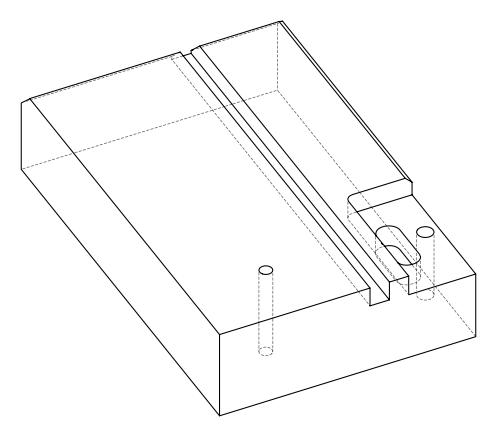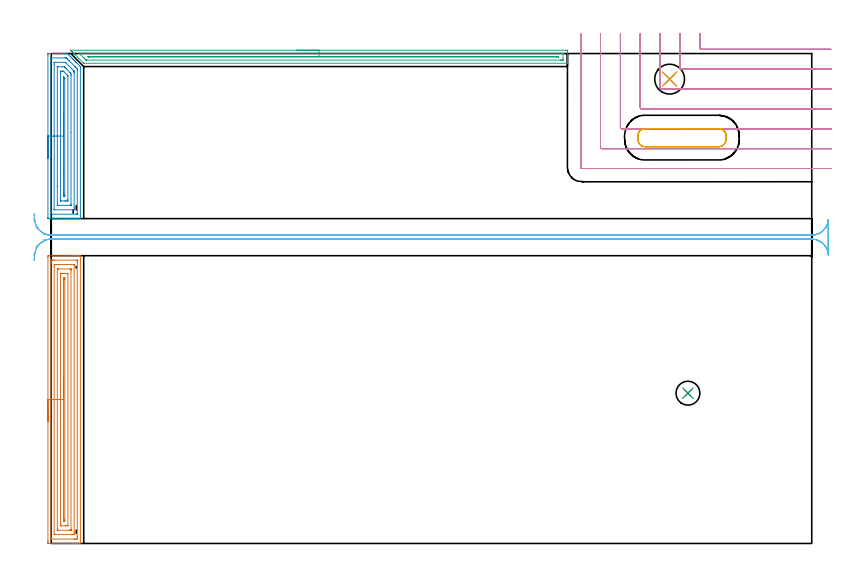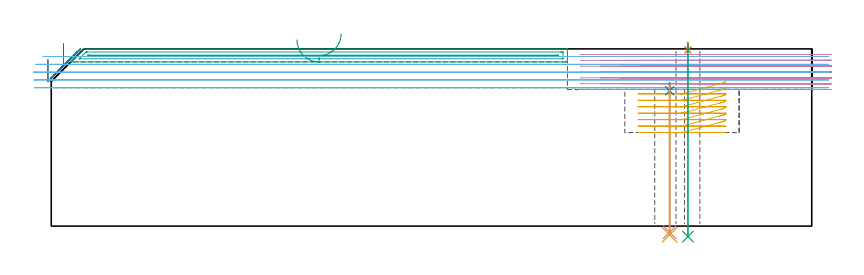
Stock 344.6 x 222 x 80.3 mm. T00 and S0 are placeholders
(PLAN: 11 operations, 6 tool changes, 39.2 min)
(1 AREA_MILL | FG_CHAMFER_SURFACE | UGT0205_001 | 6.46 min | 14862 mm3)
(2 AREA_MILL_1 | FG_CHAMFER_SURFACE_1 | UGT0205_001 | 3.73 min | 8748 mm3)
(3 AREA_MILL_2 | FG_CHAMFER_SURFACE_2 | UGT0205_001 | 5.48 min | 3916 mm3)
(4 MILL_CORNER_NOTCH_RECTANGULAR | CORNER_NOTCH_RECTANGULAR | NXT0201_011 | Follow Part, ap 3, ae 75% | 13.05 min | 118125 mm3)
(5 MILL_RECTANGULAR_POCKET | POCKET_RECTANGULAR_STRAIGHT | NXT0201_011 | Follow Part, ap 3, ae 75% | 1.94 min | 19017 mm3)
(6 MILL_RECTANGULAR_SLOT | SLOT_RECTANGULAR | UGT0201_133 | Follow Part, ap 3.75, ae 75% | 7.56 min | 100453 mm3)
(7 SPOT_DRILL | STEP1HOLE | NXT0321_9005460120000 | 0.03 min | 1 mm3)
(8 SPOT_DRILL_1 | STEP1HOLE_1 | NXT0321_9005460120000 | 0.03 min | 6 mm3)
(9 DRILL_THROUGH_HOLE_INTO_CENTER | STEP1HOLE | UGT0301_220 | 0.35 min | 7336 mm3)
(10 DRILL_THROUGH_HOLE_INTO_CENTER_1 | STEP1HOLE_1 | NXT0301_042 | 0.27 min | 2438 mm3)
(11 DRILL_TO_ENLARGE_THROUGH_HOLE | STEP1HOLE_1 | NXT0301_102 | 0.28 min | 6401 mm3)
(TOOL UGT0205_001 | Chamfer Mill 20 x 3 x 45 deg. | D20 FL50 Z2)
(TOOL NXT0201_011 | ENDMILL 12mm [2P460-1200-NA 1630] | D12 FL38 Z6)
(TOOL UGT0201_133 | Carbide End Mill 15.0 | D15 FL30 Z4)
(TOOL NXT0321_9005460120000 | NC Spot Drill, 142deg, 12mm, Carbide, Uncoated | D12 PA142 FL30 Z2)
(TOOL UGT0301_220 | Twist Drill 10.8 mm | D10.8 PA118 FL92 Z2)
(TOOL NXT0301_042 | Carbide Drill 7.1mm [860.1-0710-057A1-MM 2214] | D7.1 PA140 FL85 Z2)
(TOOL NXT0301_102 | Carbide Drill 13.5mm [860.1-1350-108A1-MM 2214] | D13.5 PA140 FL123 Z2)
(OP 1 AREA_MILL)
G17 G21 G94 G90
T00 M6
G54
G17 G0 G90 X-1.5 Y55.2 S1061 M3
G43 Z90.3 H0
Z75.6
G94 G1 Y55.238 Z74.728 F250.
Y55.352 Z73.864
Y55.541 Z73.012
Y55.803 Z72.18
Y56.137 Z71.374
Y56.54 Z70.6
Y57.008 Z69.864
Y57.54 Z69.172
Y58.129 Z68.529
Y58.772 Z67.94
Y59.464 Z67.409
Y60.2 Z66.94
Y60.974 Z66.537
Y61.78 Z66.203
Y62.612 Z65.941
Y63.463 Z65.752
Y64.328 Z65.638
Y65.2 Z65.6
Y129.812
X-1.497 Y130.17 Z65.601
X-1.492 Y130.39 Z65.605
X-1.146 Y130.4 Z65.951
X9.348 Z76.442
X9.943 Z77.04
X10.222 Z77.319
X10.818 Z77.914
X11.097 Z78.193
X11.656 Z78.755
X11.971 Z79.071
X12.974 Z80.073
X13.088 Y130.398 Z80.181
X13.197 Y130.39 Z80.288
X13.2 Y130.258 Z80.3
Y0.142
X13.197 Y0.01 Z80.288
X13.088 Y0.002 Z80.181
X12.974 Y0. Z80.073
X12.287 Z79.386
X11.656 Z78.755
X11.097 Z78.193
X10.818 Z77.914
X10.222 Z77.319
X9.943 Z77.04
X9.348 Z76.442
X-1.146 Y0.001 Z65.951
X-1.492 Y0.01 Z65.605
X-1.497 Y0.23 Z65.601
X-1.5 Y0.588 Z65.6
Y0.949
Y65.2
X-0.086 Z67.014
Y127.138
X-0.085 Y127.839 Z67.015
X-0.083 Y128.03 Z67.017
X-0.079 Y128.371 Z67.021
X0.249 Y128.391 Z67.349
X0.603 Y128.396 Z67.703
X1.114 Y128.4 Z68.214
X1.478 Z68.578
X11.609 Z78.709
X11.737 Y128.397 Z78.837
X11.76 Y128.394 Z78.86
X11.779 Y128.39 Z78.879
X11.78 Y128.362 Z78.88
X11.784 Y128.221 Z78.884
X11.785 Y128.03 Z78.885
X11.786 Y127.328 Z78.886
Y3.262
X11.785 Y2.561 Z78.885
X11.783 Y2.37 Z78.883
X11.779 Y2.029 Z78.879
X11.451 Y2.009 Z78.551
X11.097 Y2.004 Z78.197
X10.586 Y2. Z77.686
X10.222 Z77.322
X0.091 Z67.191
X-0.037 Y2.003 Z67.063
X-0.06 Y2.006 Z67.04
X-0.079 Y2.01 Z67.021
X-0.08 Y2.038 Z67.02
X-0.084 Y2.179 Z67.016
X-0.085 Y2.37 Z67.015
X-0.086 Y3.072 Z67.014
Y65.2
X1.329 Z68.429
Y125.508
X1.333 Y126.247 Z68.433
X1.336 Y126.392 Z68.436
X1.478 Y126.395 Z68.578
X2.202 Y126.4 Z69.302
X2.352 Z69.452
X10.073 Y126.399 Z77.173
X10.222 Y126.396 Z77.322
X10.365 Y126.389 Z77.465
X10.369 Y126.247 Z77.469
X10.371 Y126.096 Z77.471
Y4.892
X10.367 Y4.153 Z77.467
X10.364 Y4.008 Z77.464
X10.222 Y4.005 Z77.322
X9.498 Y4. Z76.598
X9.348 Z76.448
X1.627 Y4.001 Z68.727
X1.478 Y4.004 Z68.578
X1.335 Y4.011 Z68.435
X1.331 Y4.153 Z68.431
X1.329 Y4.304 Z68.429
Y65.2
X2.743 Z69.843
Y124.066
X2.745 Y124.231 Z69.845
X2.749 Y124.361 Z69.849
X2.752 Y124.391 Z69.852
X2.771 Y124.394 Z69.871
X2.821 Y124.397 Z69.921
X3.227 Y124.4 Z70.327
X3.29 Z70.39
X8.537 Z75.637
X8.873 Y124.393 Z75.973
X8.95 Y124.39 Z76.05
X8.954 Y124.339 Z76.054
X8.955 Y124.283 Z76.055
X8.957 Y123.972 Z76.057
Y123.574
Y6.334
X8.955 Y6.169 Z76.055
X8.951 Y6.039 Z76.051
X8.948 Y6.009 Z76.048
X8.929 Y6.006 Z76.029
X8.879 Y6.003 Z75.979
X8.473 Y6. Z75.573
X8.41 Z75.51
X3.163 Z70.263
X2.827 Y6.007 Z69.927
X2.75 Y6.01 Z69.85
X2.746 Y6.061 Z69.846
X2.744 Y6.117 Z69.844
X2.743 Y6.428 Z69.843
Y6.826
Y65.2
X4.157 Z71.257
X4.158 Y122.208 Z71.258
X4.159 Y122.313 Z71.259
X4.161 Y122.364 Z71.261
X4.163 Y122.383 Z71.263
X4.18 Y122.39 Z71.28
X4.381 Y122.397 Z71.481
X4.976 Y122.399 Z72.076
X5.253 Y122.4 Z72.353
X7.003 Y122.399 Z74.103
X7.434 Y122.392 Z74.534
X7.534 Y122.39 Z74.634
X7.543 Y121.791 Z74.643
X7.542 Y8.192 Z74.642
X7.541 Y8.087 Z74.641
X7.539 Y8.036 Z74.639
X7.537 Y8.017 Z74.637
X7.52 Y8.01 Z74.62
X7.319 Y8.003 Z74.419
X6.724 Y8.001 Z73.824
X6.447 Y8. Z73.547
X4.697 Y8.001 Z71.797
X4.266 Y8.007 Z71.366
X4.166 Y8.01 Z71.266
X4.157 Y8.609 Z71.257
Y65.2
X5.571 Z72.671
Y119.402
X5.573 Y120.009 Z72.673
X5.575 Y120.289 Z72.675
X5.578 Y120.379 Z72.678
X5.659 Y120.39 Z72.759
X5.85 Y120.396 Z72.95
X5.978 Y120.398 Z73.078
X6.08 Y120.396 Z73.18
X6.111 Y120.392 Z73.211
X6.122 Y120.389 Z73.222
X6.124 Y120.373 Z73.224
X6.126 Y120.293 Z73.226
X6.128 Y120.009 Z73.228
X6.129 Y119.725 Z73.229
Y10.998
X6.127 Y10.391 Z73.227
X6.125 Y10.111 Z73.225
X6.122 Y10.021 Z73.222
X6.041 Y10.01 Z73.141
X5.85 Y10.004 Z72.95
X5.722 Y10.002 Z72.822
X5.62 Y10.004 Z72.72
X5.589 Y10.008 Z72.689
X5.578 Y10.011 Z72.678
X5.576 Y10.027 Z72.676
X5.574 Y10.107 Z72.674
X5.572 Y10.391 Z72.672
X5.571 Y10.675 Z72.671
Y65.2
Y66.072 Z72.709
Y66.936 Z72.823
Y67.788 Z73.012
Y68.62 Z73.274
Y69.426 Z73.608
Y70.2 Z74.011
Y70.936 Z74.48
Y71.628 Z75.011
Y72.271 Z75.6
Y72.86 Z76.243
Y73.391 Z76.935
Y73.86 Z77.671
Y74.263 Z78.445
Y74.597 Z79.251
Y74.859 Z80.083
Y75.048 Z80.935
Y75.162 Z81.8
Y75.2 Z82.671
G0 Z90.3
M5
M2
(OP 2 AREA_MILL_1)
G17 G21 G94 G90
T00 M6
G54
G17 G0 G90 X-1.5 Y174.6 S1061 M3
G43 Z90.3 H0
Z75.6
G94 G1 Y174.638 Z74.728 F250.
Y174.752 Z73.864
Y174.941 Z73.012
Y175.203 Z72.18
Y175.537 Z71.374
Y175.94 Z70.6
Y176.408 Z69.864
Y176.94 Z69.172
Y177.529 Z68.529
Y178.172 Z67.94
Y178.864 Z67.409
Y179.6 Z66.94
Y180.374 Z66.537
Y181.18 Z66.203
Y182.012 Z65.941
Y182.863 Z65.752
Y183.728 Z65.638
Y184.6 Z65.6
X-1.499 Y221.456 Z65.601
X-1.496 Y221.811 Z65.602
X-1.492 Y221.99 Z65.605
X-1.146 Y222. Z65.95
X3.227 Z70.32
X3.903 Z71.001
X4.101 Z71.198
X4.778 Z71.875
X4.975 Z72.072
X6.443 Z73.542
X7.162 Z74.261
X7.234 Y221.999 Z74.333
X7.298 Y221.99 Z74.397
X7.443 Y221.857 Z74.542
X8.578 Y220.722 Z75.678
X8.911 Y220.391 Z76.007
X9.414 Y219.886 Z76.514
X9.621 Y219.679 Z76.719
X9.785 Y219.517 Z76.88
X9.944 Y219.357 Z77.042
X10.066 Y219.235 Z77.163
X10.222 Y219.08 Z77.318
X10.375 Y218.926 Z77.472
X10.51 Y218.791 Z77.607
X10.66 Y218.642 Z77.755
X10.805 Y218.496 Z77.903
X10.954 Y218.347 Z78.051
X11.097 Y218.205 Z78.193
X11.236 Y218.065 Z78.334
X11.398 Y217.903 Z78.496
X11.534 Y217.768 Z78.63
X12.846 Y216.455 Z79.943
X13.171 Y216.127 Z80.27
X13.193 Y216.101 Z80.293
X13.2 Y215.239 Z80.3
Y147.3
X13.197 Y147.21 Z80.289
X13.122 Y147.202 Z80.215
X13.04 Y147.2 Z80.138
X11.492 Z78.591
X11.097 Z78.193
X10.9 Z77.997
X9.151 Z76.248
X8.473 Z75.568
X-1.146 Y147.201 Z65.95
X-1.492 Y147.21 Z65.605
X-1.496 Y147.389 Z65.601
X-1.499 Y147.744
X-1.5 Y184.6 Z65.6
X-0.086 Z67.014
X-0.085 Y219.679 Z67.015
X-0.084 Y219.854 Z67.016
X-0.081 Y219.941 Z67.019
X-0.079 Y219.98 Z67.021
X-0.068 Y219.99 Z67.032
X-0.028 Y219.992 Z67.072
X0.288 Y219.999 Z67.388
X5.85 Y220. Z72.95
X6.41 Y219.998 Z73.51
X6.724 Y219.993 Z73.824
X6.828 Y219.99 Z73.928
X6.942 Y219.896 Z74.042
X7.167 Y219.679 Z74.267
X7.599 Y219.251 Z74.699
X8.059 Y218.791 Z75.159
X10.723 Y216.127 Z77.823
X11.097 Y215.752 Z78.197
X11.606 Y215.239 Z78.706
X11.779 Y215.059 Z78.879
X11.781 Y214.889 Z78.881
X11.785 Y214.54 Z78.885
Y149.521
X11.784 Y149.346 Z78.884
X11.781 Y149.259 Z78.881
X11.779 Y149.22 Z78.879
X11.768 Y149.21 Z78.868
X11.728 Y149.208 Z78.828
X11.411 Y149.201 Z78.511
X0.603 Z67.703
X0.04 Y149.204 Z67.14
X-0.046 Y149.21 Z67.054
X-0.079 Y149.224 Z67.021
X-0.082 Y149.328 Z67.018
X-0.084 Y149.521 Z67.016
X-0.086 Y150.22 Z67.014
Y150.409
Y184.6
X1.328 Z68.428
X1.329 Y217.166 Z68.429
X1.331 Y217.903 Z68.431
X1.333 Y217.977 Z68.433
X1.335 Y217.988 Z68.435
X1.351 Y217.993 Z68.451
X1.384 Y217.998 Z68.484
X1.478 Y217.999 Z68.578
X2.257 Y218. Z69.357
X5.755 Z72.855
X5.85 Y217.999 Z72.95
X5.945 Y217.997 Z73.045
X6.135 Y217.99 Z73.235
X6.413 Y217.975 Z73.513
X6.494 Y217.903 Z73.594
X6.611 Y217.788 Z73.711
X6.724 Y217.676 Z73.824
X10.05 Y214.351 Z77.15
X10.222 Y214.176 Z77.322
X10.308 Y214.085 Z77.408
X10.349 Y214.039 Z77.449
X10.365 Y214.001 Z77.465
X10.366 Y213.917 Z77.466
X10.37 Y213.614 Z77.47
X10.371 Y213.463 Z77.471
Y213.312
Y152.034
X10.369 Y151.297 Z77.469
X10.367 Y151.223 Z77.467
X10.365 Y151.212 Z77.465
X10.349 Y151.207 Z77.449
X10.316 Y151.202 Z77.416
X10.222 Y151.201 Z77.322
X9.443 Y151.2 Z76.543
X1.572 Y151.201 Z68.672
X1.478 Y151.204 Z68.578
X1.383 Y151.21 Z68.483
X1.335 Y151.215 Z68.435
X1.332 Y151.247 Z68.432
X1.331 Y151.297 Z68.431
X1.329 Y151.447 Z68.429
X1.328 Y184.6 Z68.428
X2.743 Z69.843
Y215.73
X2.745 Y215.894 Z69.845
X2.747 Y215.953 Z69.847
X2.749 Y215.981 Z69.849
X2.76 Y215.99 Z69.86
X2.852 Y215.993 Z69.952
X3.227 Y215.999 Z70.327
X5.101 Z72.201
X5.85 Y215.99 Z72.95
X5.954 Y215.985 Z73.054
X6.06 Y215.883 Z73.16
X6.277 Y215.671 Z73.377
X6.712 Y215.239 Z73.812
X8.473 Y213.478 Z75.573
X8.488 Y213.463 Z75.588
X8.95 Y212.979 Z76.05
X8.954 Y212.575 Z76.054
X8.956 Y212.084 Z76.056
X8.957 Y186.155 Z76.057
Y153.47
X8.955 Y153.306 Z76.055
X8.953 Y153.247 Z76.053
X8.951 Y153.219 Z76.051
X8.94 Y153.21 Z76.04
X8.848 Y153.207 Z75.948
X8.473 Y153.201 Z75.573
X3.101 Y153.2 Z70.201
X2.844 Y153.204 Z69.944
X2.78 Y153.207 Z69.88
X2.753 Y153.21 Z69.853
X2.75 Y153.227 Z69.85
X2.747 Y153.285 Z69.847
X2.744 Y153.563 Z69.844
X2.743 Y161.989 Z69.843
Y184.6
X4.157 Z71.257
Y213.463
X4.162 Y213.878 Z71.262
X4.164 Y213.973 Z71.264
X4.271 Y213.99 Z71.371
X4.45 Y213.996 Z71.55
X4.975 Y213.999 Z72.075
X5.323 Y213.998 Z72.423
X5.453 Y213.993 Z72.553
X5.484 Y213.99 Z72.584
X5.544 Y213.946 Z72.644
X5.664 Y213.831 Z72.764
X5.85 Y213.65 Z72.95
X6.926 Y212.575 Z74.026
X7.134 Y212.361 Z74.234
X7.536 Y211.946 Z74.636
X7.542 Y211.745 Z74.642
Y211.687
X7.543 Y155.737 Z74.643
X7.538 Y155.322 Z74.638
X7.536 Y155.227 Z74.636
X7.429 Y155.21 Z74.529
X7.25 Y155.204 Z74.35
X6.724 Y155.201 Z73.824
X6.379 Y155.2 Z73.479
X5.85 Z72.95
X4.63 Z71.73
X4.275 Y155.202 Z71.375
X4.203 Y155.205 Z71.303
X4.172 Y155.21 Z71.272
X4.163 Y155.216 Z71.263
X4.162 Y155.232 Z71.262
X4.159 Y155.321 Z71.259
X4.157 Y155.68 Z71.257
Y155.737
Y184.6
X5.571 Z72.671
X5.572 Y211.365 Z72.672
Y211.446
X5.574 Y211.469 Z72.674
X5.575 Y211.47 Z72.675
X5.579 Y211.468 Z72.679
X5.613 Y211.437 Z72.713
X5.718 Y211.334 Z72.818
X5.85 Y211.202 Z72.95
X6.049 Y210.999 Z73.149
X6.098 Y210.946 Z73.198
X6.12 Y210.921 Z73.22
X6.122 Y210.892 Z73.222
X6.125 Y210.799 Z73.225
X6.128 Y210.516 Z73.228
Y158.119
X6.125 Y157.513 Z73.225
X6.123 Y157.236 Z73.223
X6.115 Y157.21 Z73.215
X6.081 Y157.206 Z73.181
X6.004 Y157.203 Z73.104
X5.85 Y157.201 Z72.95
X5.747 Z72.847
X5.665 Y157.203 Z72.765
X5.61 Y157.206 Z72.71
X5.583 Y157.209 Z72.683
X5.578 Y157.232 Z72.678
X5.574 Y157.513 Z72.674
X5.572 Y157.796 Z72.672
X5.571 Y168.403 Z72.671
Y184.6
Y185.472 Z72.709
Y186.336 Z72.823
Y187.188 Z73.012
Y188.02 Z73.274
Y188.826 Z73.608
Y189.6 Z74.011
Y190.336 Z74.48
Y191.028 Z75.011
Y191.671 Z75.6
Y192.26 Z76.243
Y192.791 Z76.935
Y193.26 Z77.671
Y193.663 Z78.445
Y193.997 Z79.251
Y194.259 Z80.083
Y194.448 Z80.935
Y194.562 Z81.8
Y194.6 Z82.671
G0 Z90.3
M5
M2
(OP 3 AREA_MILL_2)
G17 G21 G94 G90
T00 M6
G54
G17 G0 G90 X111.35 Y223.5 S1061 M3
G43 Z90.3 H0
Z84.4
G94 G1 X111.388 Z83.528 F250.
X111.502 Z82.663
X111.691 Z81.812
X111.953 Z80.98
X112.287 Z80.174
X112.69 Z79.4
X113.158 Z78.664
X113.69 Z77.972
X114.279 Z77.329
X114.922 Z76.74
X115.614 Z76.208
X116.35 Z75.74
X117.124 Z75.337
X117.93 Z75.003
X118.762 Z74.741
X119.614 Z74.552
X120.478 Z74.438
X121.35 Z74.4
X233.3 Y223.499 Z74.401
X233.635 Y223.496 Z74.402
X233.89 Y223.493 Z74.404
X233.9 Y223.169 Z74.727
Y221.423 Z76.472
Y220.851 Z77.047
Y220.55 Z77.347
Y218.804 Z79.09
Y218.203 Z79.696
Y217.931 Z79.968
Y217.828 Z80.071
X233.896 Y217.711 Z80.181
X233.89 Y217.602 Z80.288
X233.746 Y217.6 Z80.3
X14.752
X14.705 Y217.606 Z80.291
X14.68 Y217.622 Z80.274
X14.549 Y217.751 Z80.149
X10.875 Y221.423 Z76.473
X10.738 Y221.561 Z76.337
X10.581 Y221.718 Z76.18
X10.438 Y221.859 Z76.036
X10.292 Y222.007 Z75.891
X10.154 Y222.145 Z75.753
X10.002 Y222.296 Z75.599
X9.846 Y222.453 Z75.445
X9.727 Y222.572 Z75.326
X9.565 Y222.732 Z75.162
X9.4 Y222.899 Z74.999
X9.3 Y222.999 Z74.898
X8.954 Y223.346 Z74.553
X8.87 Y223.428 Z74.467
X8.81 Y223.489 Z74.403
X8.879 Y223.496 Z74.401
X8.915 Y223.499
X121.35 Y223.5 Z74.4
Y222.086 Z75.814
X231.516 Y222.085 Z75.815
X231.732 Y222.084 Z75.816
X231.856 Y222.081 Z75.819
X231.882 Y222.079 Z75.821
X231.89 Y222.068 Z75.832
X231.893 Y222.044 Z75.856
X231.899 Y221.922 Z75.978
Y219.302 Z78.598
X231.897 Y219.177 Z78.723
X231.892 Y219.077 Z78.823
X231.888 Y219.021 Z78.879
X231.854 Y219.02 Z78.88
X231.516 Y219.016 Z78.884
X231.301 Y219.015 Z78.885
X230.624 Y219.014 Z78.886
X16.321 Y219.015 Z78.885
X15.983 Y219.018 Z78.882
X15.814 Y219.021 Z78.879
X15.733 Y219.029 Z78.871
X15.644 Y219.111 Z78.789
X15.073 Y219.677 Z78.223
X14.752 Y219.998 Z77.902
X12.968 Y221.782 Z76.118
X12.715 Y222.039 Z75.861
X12.69 Y222.067 Z75.833
X12.682 Y222.08 Z75.82
X12.689 Y222.081 Z75.819
X12.781 Y222.084 Z75.816
X12.968 Y222.085 Z75.815
X13.182 Y222.086 Z75.814
X121.35
Y220.672 Z77.228
X229.608 Y220.671 Z77.229
X229.732 Y220.67 Z77.23
X229.856 Y220.666 Z77.234
X229.884 Y220.665 Z77.235
X229.89 Y220.647 Z77.253
X229.895 Y220.605 Z77.295
X229.896 Y220.55 Z77.35
X229.892 Y220.469 Z77.431
X229.888 Y220.435 Z77.465
X229.852 Y220.433 Z77.467
X229.732 Y220.431 Z77.469
X228.964 Y220.429 Z77.471
X228.84 Y220.428 Z77.472
X17.304 Y220.429 Z77.471
X17.055 Y220.431 Z77.469
X16.89 Y220.434 Z77.466
X16.773 Y220.438 Z77.462
X16.75 Y220.458 Z77.442
X16.652 Y220.55 Z77.35
X16.536 Y220.665 Z77.235
Y220.67 Z77.23
X17.304 Y220.671 Z77.229
X17.428 Y220.672 Z77.228
X121.35
X122.222 Z77.266
X123.086 Z77.38
X123.938 Z77.569
X124.77 Z77.831
X125.576 Z78.165
X126.35 Z78.568
X127.086 Z79.037
X127.778 Z79.568
X128.421 Z80.157
X129.01 Z80.801
X129.542 Z81.493
X130.01 Z82.228
X130.413 Z83.002
X130.747 Z83.808
X131.009 Z84.64
X131.198 Z85.492
X131.312 Z86.357
X131.35 Z87.228
G0 Z90.3
M5
M2
(OP 4 MILL_CORNER_NOTCH_RECTANGULAR)
G17 G21 G94 G90
T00 M6
G54
G17 G0 G90 X293.9 Y231. S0 M3
G43 Z90.378 H1
Z77.739
G94 G1 Y228. F250.
Y224.495 F500.
G3 X294.495 Y223.9 R0.6
G1 X350.291
X353.291 F250.
G0 Z90.378
X284.9 Y231.
Z77.739
G1 Y228.
Y215.496 F500.
G3 X285.496 Y214.9 R0.6
G1 X350.6
X353.6 F250.
G0 Z90.378
X275.9 Y231.
Z77.739
G1 Y228.
Y206.496 F500.
G3 X276.496 Y205.9 R0.6
G1 X350.6
X353.6 F250.
G0 Z90.378
X266.9 Y231.
Z77.739
G1 Y228.
Y197.496 F500.
G3 X267.496 Y196.9 R0.6
G1 X350.6
X353.6 F250.
G0 Z90.378
X257.9 Y231.
Z77.739
G1 Y228.
Y188.496 F500.
G3 X258.496 Y187.9 R0.6
G1 X350.6
X353.6 F250.
G0 Z90.378
X248.9 Y231.
Z77.739
G1 Y228.
Y179.497 F500.
G3 X249.497 Y178.9 R0.6
G1 X350.6
X353.6 F250.
G0 Z90.378
X239.9 Y231.
Z77.739
G1 Y228.
Y170.5 F500.
G3 X240.5 Y169.9 R0.6
G1 X350.6
X353.6 F250.
G0 Z90.378
X293.9 Y231.
Z75.099
G1 Y228.
Y224.495 F500.
G3 X294.495 Y223.9 R0.6
G1 X350.291
X353.291 F250.
G0 Z90.378
X284.9 Y231.
Z75.099
G1 Y228.
Y215.496 F500.
G3 X285.496 Y214.9 R0.6
G1 X350.6
X353.6 F250.
G0 Z90.378
X275.9 Y231.
Z75.099
G1 Y228.
Y206.496 F500.
G3 X276.496 Y205.9 R0.6
G1 X350.6
X353.6 F250.
G0 Z90.378
X266.9 Y231.
Z75.099
G1 Y228.
Y197.496 F500.
G3 X267.496 Y196.9 R0.6
G1 X350.6
X353.6 F250.
G0 Z90.378
X257.9 Y231.
Z75.099
G1 Y228.
Y188.496 F500.
G3 X258.496 Y187.9 R0.6
G1 X350.6
X353.6 F250.
G0 Z90.378
X248.9 Y231.
Z75.099
G1 Y228.
Y179.497 F500.
G3 X249.497 Y178.9 R0.6
G1 X350.6
X353.6 F250.
G0 Z90.378
X239.9 Y231.
Z75.099
G1 Y228.
Y170.5 F500.
G3 X240.5 Y169.9 R0.6
G1 X350.6
X353.6 F250.
G0 Z90.378
X293.9 Y231.
Z72.459
G1 Y228.
Y224.495 F500.
G3 X294.495 Y223.9 R0.6
G1 X350.291
X353.291 F250.
G0 Z90.378
X284.9 Y231.
Z72.459
G1 Y228.
Y215.496 F500.
G3 X285.496 Y214.9 R0.6
G1 X350.6
X353.6 F250.
G0 Z90.378
X275.9 Y231.
Z72.459
G1 Y228.
Y206.496 F500.
G3 X276.496 Y205.9 R0.6
G1 X350.6
X353.6 F250.
G0 Z90.378
X266.9 Y231.
Z72.459
G1 Y228.
Y197.496 F500.
G3 X267.496 Y196.9 R0.6
G1 X350.6
X353.6 F250.
G0 Z90.378
X257.9 Y231.
Z72.459
G1 Y228.
Y188.496 F500.
G3 X258.496 Y187.9 R0.6
G1 X350.6
X353.6 F250.
G0 Z90.378
X248.9 Y231.
Z72.459
G1 Y228.
Y179.497 F500.
G3 X249.497 Y178.9 R0.6
G1 X350.6
X353.6 F250.
G0 Z90.378
X239.9 Y231.
Z72.459
G1 Y228.
Y170.5 F500.
G3 X240.5 Y169.9 R0.6
G1 X350.6
X353.6 F250.
G0 Z90.378
X293.9 Y231.
Z69.819
G1 Y228.
Y224.495 F500.
G3 X294.495 Y223.9 R0.6
G1 X350.291
X353.291 F250.
G0 Z90.378
X284.9 Y231.
Z69.819
G1 Y228.
Y215.496 F500.
G3 X285.496 Y214.9 R0.6
G1 X350.6
X353.6 F250.
G0 Z90.378
X275.9 Y231.
Z69.819
G1 Y228.
Y206.496 F500.
G3 X276.496 Y205.9 R0.6
G1 X350.6
X353.6 F250.
G0 Z90.378
X266.9 Y231.
Z69.819
G1 Y228.
Y197.496 F500.
G3 X267.496 Y196.9 R0.6
G1 X350.6
X353.6 F250.
G0 Z90.378
X257.9 Y231.
Z69.819
G1 Y228.
Y188.496 F500.
G3 X258.496 Y187.9 R0.6
G1 X350.6
X353.6 F250.
G0 Z90.378
X248.9 Y231.
Z69.819
G1 Y228.
Y179.497 F500.
G3 X249.497 Y178.9 R0.6
G1 X350.6
X353.6 F250.
G0 Z90.378
X239.9 Y231.
Z69.819
G1 Y228.
Y170.5 F500.
G3 X240.5 Y169.9 R0.6
G1 X350.6
X353.6 F250.
G0 Z90.378
X293.9 Y231.
Z67.18
G1 Y228.
Y224.495 F500.
G3 X294.495 Y223.9 R0.6
G1 X350.291
X353.291 F250.
G0 Z90.378
X284.9 Y231.
Z67.18
G1 Y228.
Y215.496 F500.
G3 X285.496 Y214.9 R0.6
G1 X350.6
X353.6 F250.
G0 Z90.378
X275.9 Y231.
Z67.18
G1 Y228.
Y206.496 F500.
G3 X276.496 Y205.9 R0.6
G1 X350.6
X353.6 F250.
G0 Z90.378
X266.9 Y231.
Z67.18
G1 Y228.
Y197.496 F500.
G3 X267.496 Y196.9 R0.6
G1 X350.6
X353.6 F250.
G0 Z90.378
X257.9 Y231.
Z67.18
G1 Y228.
Y188.496 F500.
G3 X258.496 Y187.9 R0.6
G1 X350.6
X353.6 F250.
G0 Z90.378
X248.9 Y231.
Z67.18
G1 Y228.
Y179.497 F500.
G3 X249.497 Y178.9 R0.6
G1 X350.6
X353.6 F250.
G0 Z90.378
X239.9 Y231.
Z67.18
G1 Y228.
Y170.5 F500.
G3 X240.5 Y169.9 R0.6
G1 X350.6
X353.6 F250.
G0 Z90.378
X293.9 Y231.
Z64.54
G1 Y228.
Y224.495 F500.
G3 X294.495 Y223.9 R0.6
G1 X350.291
X353.291 F250.
G0 Z90.378
X284.9 Y231.
Z64.54
G1 Y228.
Y215.496 F500.
G3 X285.496 Y214.9 R0.6
G1 X350.6
X353.6 F250.
G0 Z90.378
X275.9 Y231.
Z64.54
G1 Y228.
Y206.496 F500.
G3 X276.496 Y205.9 R0.6
G1 X350.6
X353.6 F250.
G0 Z90.378
X266.9 Y231.
Z64.54
G1 Y228.
Y197.496 F500.
G3 X267.496 Y196.9 R0.6
G1 X350.6
X353.6 F250.
G0 Z90.378
X257.9 Y231.
Z64.54
G1 Y228.
Y188.496 F500.
G3 X258.496 Y187.9 R0.6
G1 X350.6
X353.6 F250.
G0 Z90.378
X248.9 Y231.
Z64.54
G1 Y228.
Y179.497 F500.
G3 X249.497 Y178.9 R0.6
G1 X350.6
X353.6 F250.
G0 Z90.378
X239.9 Y231.
Z64.54
G1 Y228.
Y170.5 F500.
G3 X240.5 Y169.9 R0.6
G1 X350.6
X353.6 F250.
G0 Z90.378
X293.9 Y231.
Z61.9
G1 Y228.
Y224.495 F500.
G3 X294.495 Y223.9 R0.6
G1 X350.291
X353.291 F250.
G0 Z90.378
X284.9 Y231.
Z61.9
G1 Y228.
Y215.496 F500.
G3 X285.496 Y214.9 R0.6
G1 X350.6
X353.6 F250.
G0 Z90.378
X275.9 Y231.
Z61.9
G1 Y228.
Y206.496 F500.
G3 X276.496 Y205.9 R0.6
G1 X350.6
X353.6 F250.
G0 Z90.378
X266.9 Y231.
Z61.9
G1 Y228.
Y197.496 F500.
G3 X267.496 Y196.9 R0.6
G1 X350.6
X353.6 F250.
G0 Z90.378
X257.9 Y231.
Z61.9
G1 Y228.
Y188.496 F500.
G3 X258.496 Y187.9 R0.6
G1 X350.6
X353.6 F250.
G0 Z90.378
X248.9 Y231.
Z61.9
G1 Y228.
Y179.497 F500.
G3 X249.497 Y178.9 R0.6
G1 X350.6
X353.6 F250.
G0 Z90.378
X239.9 Y231.
Z61.9
G1 Y228.
Y170.5 F500.
G3 X240.5 Y169.9 R0.6
G1 X350.6
X353.6 F250.
G0 Z90.378
M5
M2
(OP 5 MILL_RECTANGULAR_POCKET)
G17 G21 G94 G90
T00 M6
G54
G17 G0 G90 X305.7 Y184.474 S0 M3
G43 Z90.378 H1
Z65.85
G94 G1 Y185.076 Z65.689 F250.
X305.642 Y185.524 Z65.567
X305.519 Y185.959 Z65.446
X305.334 Y186.372 Z65.325
X305.091 Y186.753 Z65.204
X304.796 Y187.096 Z65.083
X304.453 Y187.391 Z64.962
X304.072 Y187.634 Z64.841
X303.659 Y187.819 Z64.719
X303.224 Y187.942 Z64.598
X302.776 Y188. Z64.477
X285.8 Z59.928
X269. F500.
G3 X265.9 Y184.9 R3.1
G1 Y182.9
G3 X269. Y179.8 R3.1
G1 X302.6
G3 X305.7 Y182.9 R3.1
G1 Y184.9
G3 X302.6 Y188. R3.1
G1 X285.8
X284.8
G0 X305.7 Y184.474 Z62.928
G1 Y185.076 Z62.767 F250.
X305.642 Y185.524 Z62.646
X305.519 Y185.959 Z62.525
X305.334 Y186.372 Z62.404
X305.091 Y186.753 Z62.283
X304.796 Y187.096 Z62.161
X304.453 Y187.391 Z62.04
X304.072 Y187.634 Z61.919
X303.659 Y187.819 Z61.798
X303.224 Y187.942 Z61.677
X302.776 Y188. Z61.556
X285.8 Z57.007
X269. F500.
G3 X265.9 Y184.9 R3.1
G1 Y182.9
G3 X269. Y179.8 R3.1
G1 X302.6
G3 X305.7 Y182.9 R3.1
G1 Y184.9
G3 X302.6 Y188. R3.1
G1 X285.8
X284.8
G0 X305.7 Y184.474 Z60.007
G1 Y185.076 Z59.846 F250.
X305.642 Y185.524 Z59.725
X305.519 Y185.959 Z59.603
X305.334 Y186.372 Z59.482
X305.091 Y186.753 Z59.361
X304.796 Y187.096 Z59.24
X304.453 Y187.391 Z59.119
X304.072 Y187.634 Z58.998
X303.659 Y187.819 Z58.877
X303.224 Y187.942 Z58.755
X302.776 Y188. Z58.634
X285.8 Z54.086
X269. F500.
G3 X265.9 Y184.9 R3.1
G1 Y182.9
G3 X269. Y179.8 R3.1
G1 X302.6
G3 X305.7 Y182.9 R3.1
G1 Y184.9
G3 X302.6 Y188. R3.1
G1 X285.8
X284.8
G0 X305.7 Y184.474 Z57.086
G1 Y185.076 Z56.924 F250.
X305.642 Y185.524 Z56.803
X305.519 Y185.959 Z56.682
X305.334 Y186.372 Z56.561
X305.091 Y186.753 Z56.44
X304.796 Y187.096 Z56.319
X304.453 Y187.391 Z56.198
X304.072 Y187.634 Z56.076
X303.659 Y187.819 Z55.955
X303.224 Y187.942 Z55.834
X302.776 Y188. Z55.713
X285.8 Z51.164
X269. F500.
G3 X265.9 Y184.9 R3.1
G1 Y182.9
G3 X269. Y179.8 R3.1
G1 X302.6
G3 X305.7 Y182.9 R3.1
G1 Y184.9
G3 X302.6 Y188. R3.1
G1 X285.8
X284.8
G0 X305.7 Y184.474 Z54.164
G1 Y185.076 Z54.003 F250.
X305.642 Y185.524 Z53.882
X305.519 Y185.959 Z53.761
X305.334 Y186.372 Z53.64
X305.091 Y186.753 Z53.518
X304.796 Y187.096 Z53.397
X304.453 Y187.391 Z53.276
X304.072 Y187.634 Z53.155
X303.659 Y187.819 Z53.034
X303.224 Y187.942 Z52.913
X302.776 Y188. Z52.792
X285.8 Z48.243
X269. F500.
G3 X265.9 Y184.9 R3.1
G1 Y182.9
G3 X269. Y179.8 R3.1
G1 X302.6
G3 X305.7 Y182.9 R3.1
G1 Y184.9
G3 X302.6 Y188. R3.1
G1 X285.8
X284.8
G0 X305.7 Y184.474 Z51.243
G1 Y185.076 Z51.082 F250.
X305.642 Y185.524 Z50.96
X305.519 Y185.959 Z50.839
X305.334 Y186.372 Z50.718
X305.091 Y186.753 Z50.597
X304.796 Y187.096 Z50.476
X304.453 Y187.391 Z50.355
X304.072 Y187.634 Z50.234
X303.659 Y187.819 Z50.112
X303.224 Y187.942 Z49.991
X302.776 Y188. Z49.87
X285.8 Z45.321
X269. F500.
G3 X265.9 Y184.9 R3.1
G1 Y182.9
G3 X269. Y179.8 R3.1
G1 X302.6
G3 X305.7 Y182.9 R3.1
G1 Y184.9
G3 X302.6 Y188. R3.1
G1 X285.8
X284.8
G0 X305.7 Y184.474 Z48.321
G1 Y185.076 Z48.16 F250.
X305.642 Y185.524 Z48.039
X305.519 Y185.959 Z47.918
X305.334 Y186.372 Z47.797
X305.091 Y186.753 Z47.676
X304.796 Y187.096 Z47.554
X304.453 Y187.391 Z47.433
X304.072 Y187.634 Z47.312
X303.659 Y187.819 Z47.191
X303.224 Y187.942 Z47.07
X302.776 Y188. Z46.949
X285.8 Z42.4
X269. F500.
G3 X265.9 Y184.9 R3.1
G1 Y182.9
G3 X269. Y179.8 R3.1
G1 X302.6
G3 X305.7 Y182.9 R3.1
G1 Y184.9
G3 X302.6 Y188. R3.1
G1 X285.8
X284.8
G0 Z90.378
M5
M2
(OP 6 MILL_RECTANGULAR_SLOT)
G17 G21 G94 G90
T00 M6
G54
G17 G0 G90 X-3.753 Y137.553 S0 M3
G43 Z90.378 H0
Z76.843
G94 G1 X-0.769 Y137.86 F250.
G2 X0. Y137.9 R7.5 F500.
G1 X344.6
G2 X352.09 Y130.787 R7.5
G1 X352.1
Y146.813
X352.09
G2 X344.6 Y139.7 R7.5
G1 X0.
G2 X-0.769 Y139.74 R7.5
G1 X-3.753 Y140.047 F250.
G0 Z90.378
X-7.098 Y134.255
Z73.307
G1 X-4.79 Y136.171
G2 X0. Y137.9 R7.5 F500.
G1 X344.6
G2 X352.09 Y130.787 R7.5
G1 X352.1
Y146.813
X352.09
G2 X344.6 Y139.7 R7.5
G1 X0.
G2 X-4.79 Y141.429 R7.5
G1 X-7.098 Y143.344 F250.
G0 Z90.378
X-8.078 Y130.398
Z69.771
G1 X-6.964 Y133.184
G2 X0. Y137.9 R7.5 F500.
G1 X344.6
G2 X352.09 Y130.787 R7.5
G1 X352.1
Y146.813
X352.09
G2 X344.6 Y139.7 R7.5
G1 X0.
G2 X-6.964 Y144.415 R7.5
G1 X-8.078 Y147.2 F250.
G0 X-7.812 Y128.345 Z66.236
G1 X-7.443 Y131.322
G2 X0. Y137.9 R7.5 F500.
G1 X344.6
G2 X352.09 Y130.787 R7.5
G1 X352.1
Y146.813
X352.09
G2 X344.6 Y139.7 R7.5
G1 X0.
G2 X-7.446 Y146.298 R7.5
G1 X-7.807 Y149.276 F250.
G0 X-7.738 Y128.082 Z62.7
G1 X-7.47 Y131.07
G2 X0. Y137.9 R7.5 F500.
G1 X344.6
G2 X352.09 Y130.787 R7.5
G1 X352.1
Y146.813
X352.09
G2 X344.6 Y139.7 R7.5
G1 X0.
G2 X-7.47 Y146.53 R7.5
G1 X-7.738 Y149.518 F250.
G0 Z90.378
M5
M2
(OP 7 SPOT_DRILL)
G17 G21 G94 G90
T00 M6
G54
G17 G0 G90 X288.5 Y68.1 S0 M3
G43 Z90.3 H0
G94 G81 G98 Z79.835 F250. R83.3
G80
M5
M2
(OP 8 SPOT_DRILL_1)
G17 G21 G94 G90
T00 M6
G54
G17 G0 G90 X280.2 Y210.4 S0 M3
G43 Z90.3 H0
G94 G81 G98 Z61.315 F250. R64.9
G80
M5
M2
(OP 9 DRILL_THROUGH_HOLE_INTO_CENTER)
G17 G21 G94 G90
T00 M6
G54
G17 G0 G90 X288.5 Y68.1 S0 M3
G43 Z90.3 H0
G94 G73 G98 Z-4.745 F250. Q10.631 R82.3
G80
M5
M2
(OP 10 DRILL_THROUGH_HOLE_INTO_CENTER_1)
G17 G21 G94 G90
T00 M6
G54
G17 G0 G90 X280.2 Y210.4 S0 M3
G43 Z90.3 H1
G94 G73 G98 Z-2.792 F250. Q6.469 R63.9
G80
M5
M2
(OP 11 DRILL_TO_ENLARGE_THROUGH_HOLE)
G17 G21 G94 G90
T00 M6
G54
G17 G0 G90 X280.2 Y210.4 S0 M3
G43 Z90.3 H1
G94 G73 G98 Z-3.957 F250. Q13.171 R63.9
G80
M5
M2
